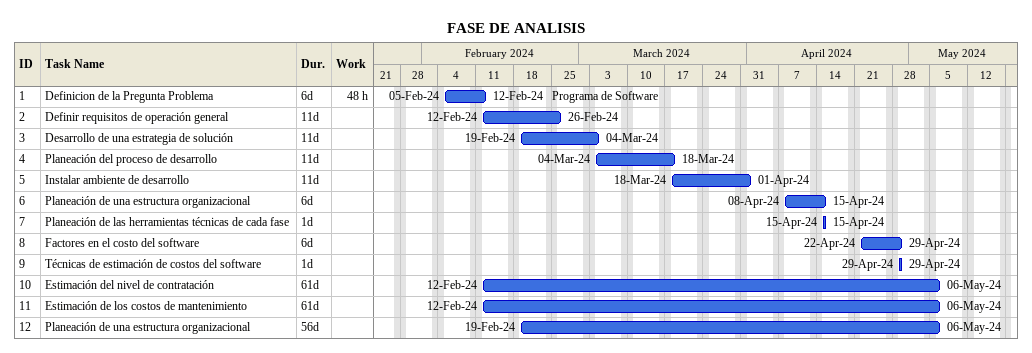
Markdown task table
FASE DE ANALISIS

| ID | Task | Duration | Start | Finish | Resources | Work (h) |
|---|---|---|---|---|---|---|
| 1 | Definicion de la Pregunta Problema | 6d | 2024-02-05 | 2024-02-12 | Programa de Software | 48 |
| 2 | Definir requisitos de operación general | 11d | 2024-02-12 | 2024-02-26 |  |  |
| 3 | Desarrollo de una estrategia de solución | 11d | 2024-02-19 | 2024-03-04 |  |  |
| 4 | Planeación del proceso de desarrollo | 11d | 2024-03-04 | 2024-03-18 |  |  |
| 5 | Instalar ambiente de desarrollo | 11d | 2024-03-18 | 2024-04-01 |  |  |
| 6 | Planeación de una estructura organizacional | 6d | 2024-04-08 | 2024-04-15 |  |  |
| 7 | Planeación de las herramientas técnicas de cada fase | 1d | 2024-04-15 | 2024-04-15 |  |  |
| 8 | Factores en el costo del software | 6d | 2024-04-22 | 2024-04-29 |  |  |
| 9 | Técnicas de estimación de costos del software | 1d | 2024-04-29 | 2024-04-29 |  |  |
| 10 | Estimación del nivel de contratación | 61d | 2024-02-12 | 2024-05-06 |  |  |
| 11 | Estimación de los costos de mantenimiento | 61d | 2024-02-12 | 2024-05-06 |  |  |
| 12 | Planeación de una estructura organizacional | 56d | 2024-02-19 | 2024-05-06 |  |  |
